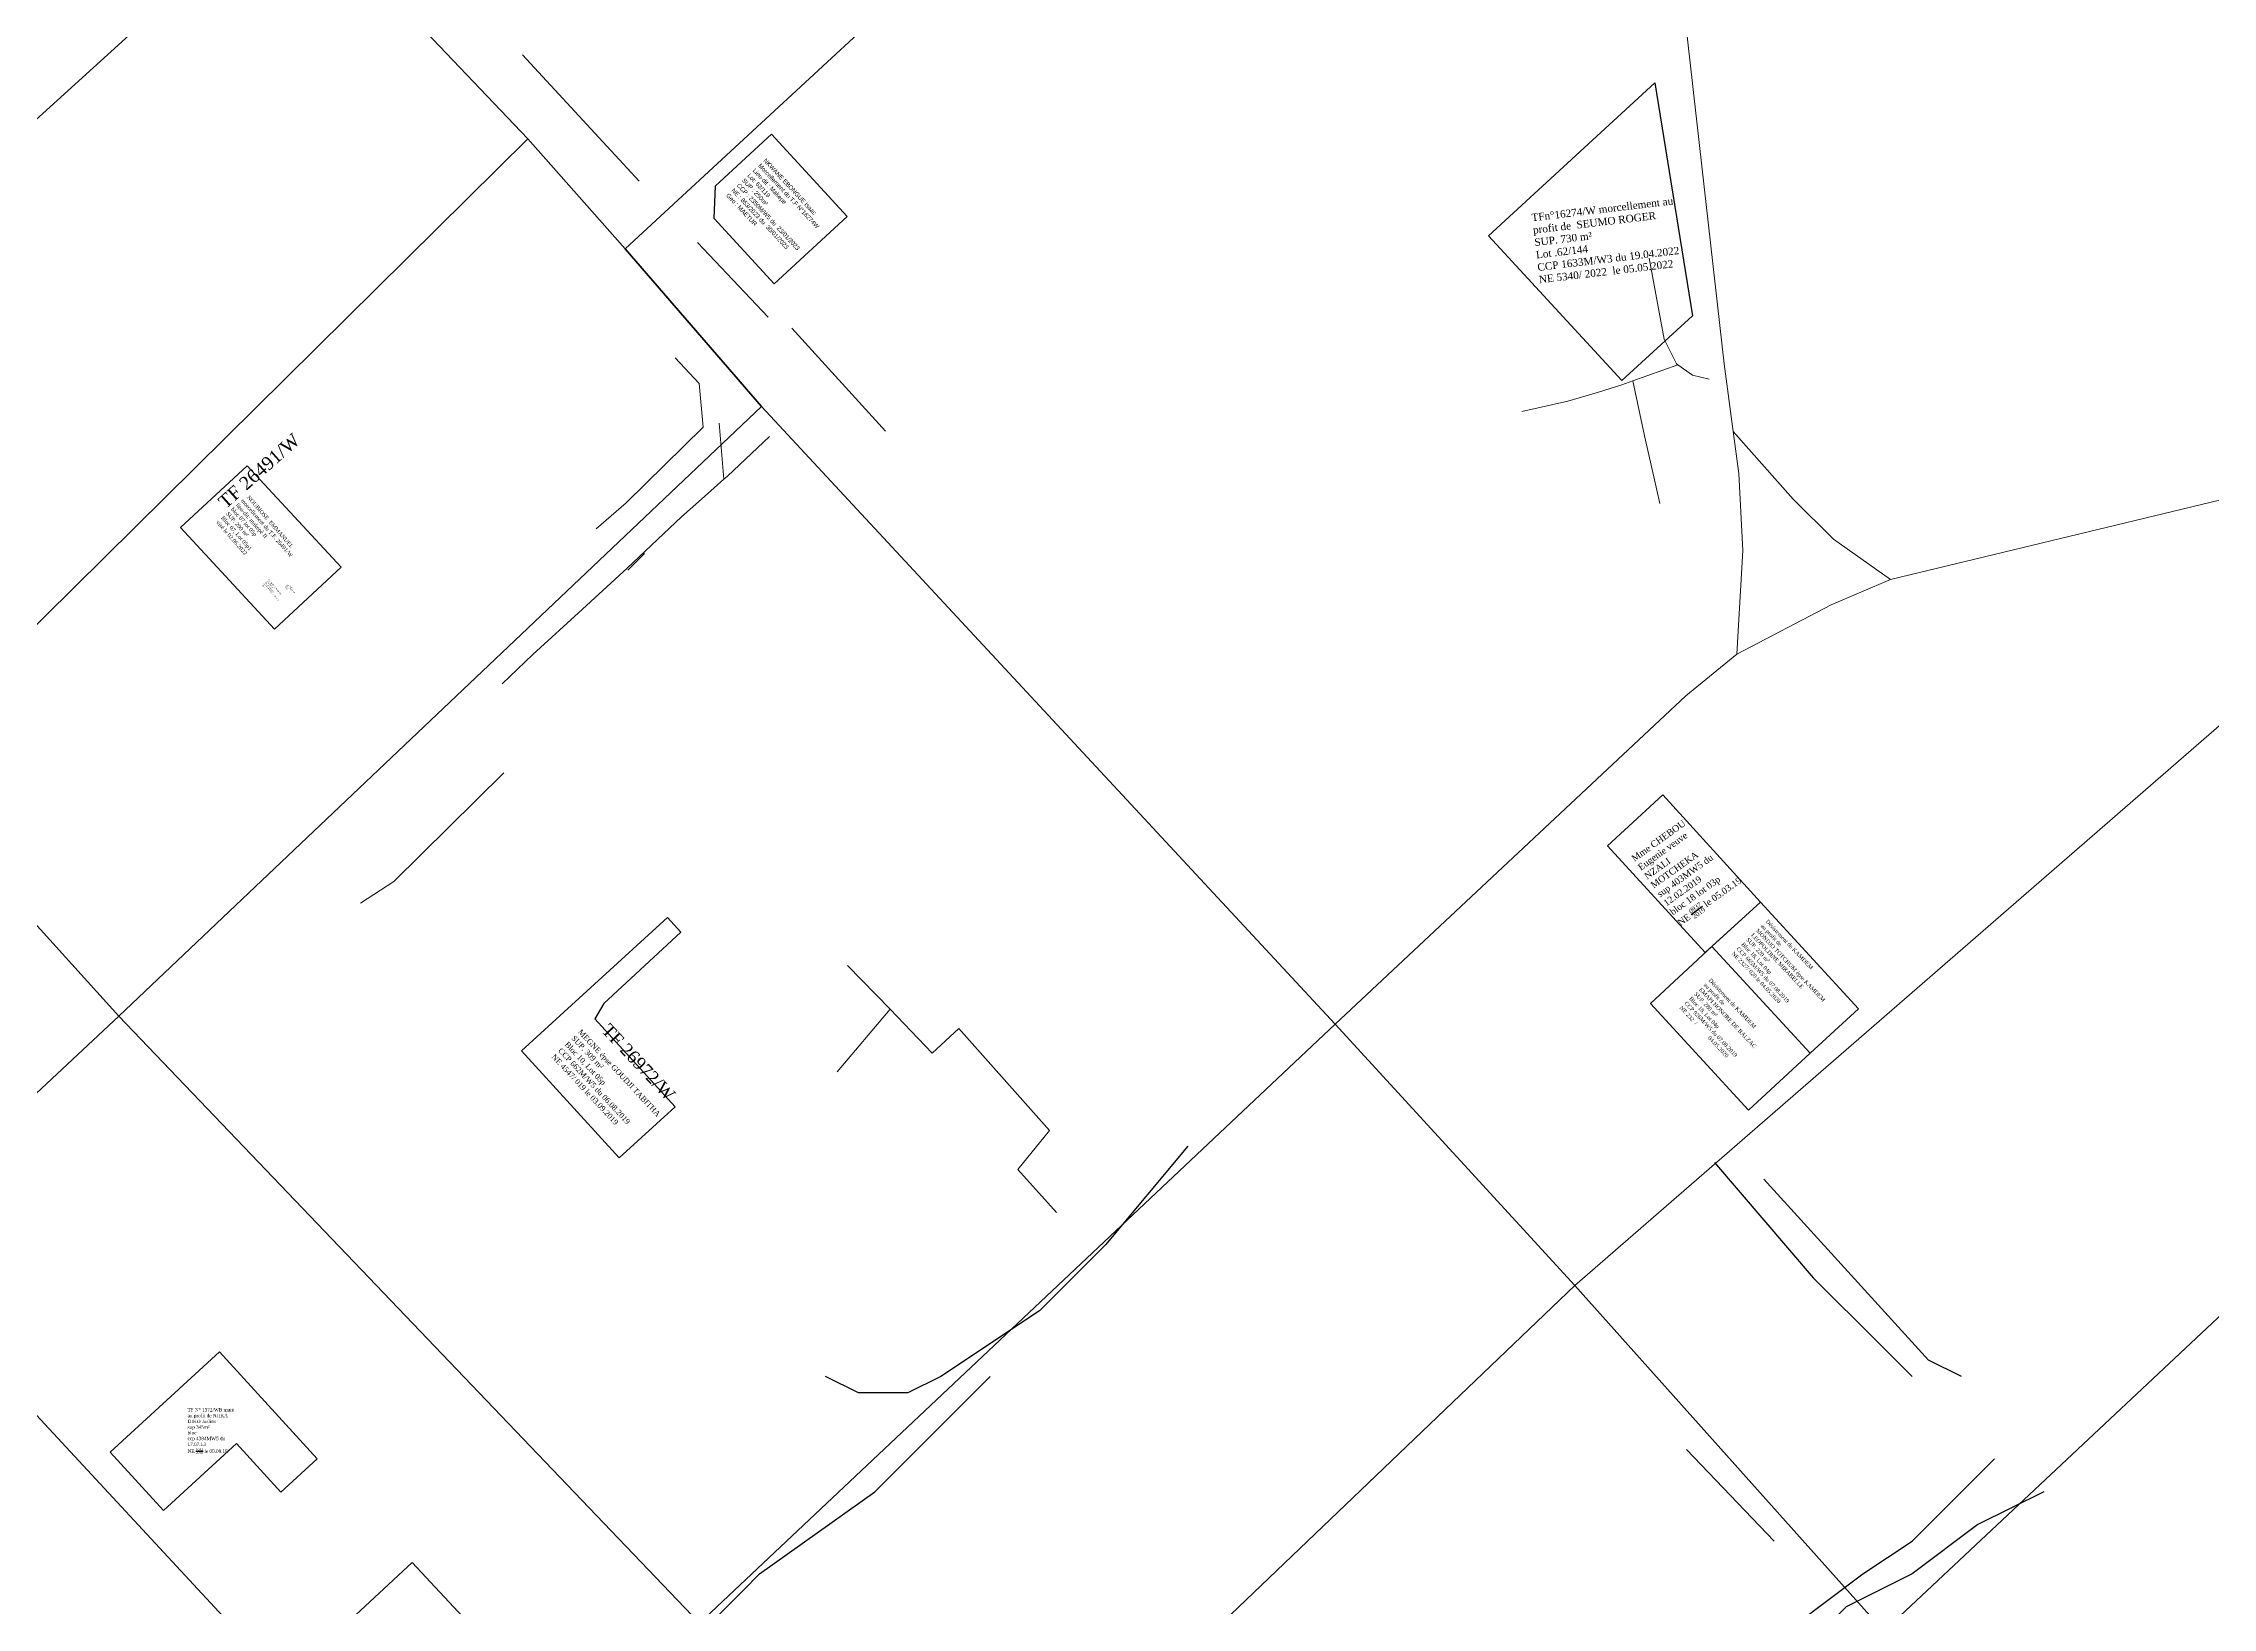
# Model space of a CAD drawing. Header units: millimetres. Extents: x 579832 to 917290, y 449831 to 1452191.
# Drawn here: x 583819.9 to 584149.2, y 450787.4 to 451025 of the extents above; entities that cross this region are included whole.
import ezdxf

# ---------------------------------------------------------------- set-up
doc = ezdxf.new("R2010")
doc.units = ezdxf.units.MM
doc.header["$LTSCALE"] = 10
for name, color, linetype, lineweight in [('drains_fossés', 120, 'Continuous', 20), ('MAJ APRES LE 13.01.2023', 222, 'Continuous', 30), ('Roads_main1', 10, 'Continuous', 100), ('Roads_others', 24, 'Continuous', 9)]:
    doc.layers.add(name, color=color, linetype=linetype, lineweight=lineweight)
doc.layers.add('end maj 26 02 2021', color=7, linetype='Continuous')
doc.styles.add('Times 1.0', font='times.ttf', dxfattribs={"width": 0.99, "height": 1})

msp = doc.modelspace()

# ---------------------------------------------------------------- linework, layer by layer
at = {"color": 7, "lineweight": -3, "flags": 128}
msp.add_lwpolyline([(584064.54, 451018.99), (584070.24, 450983.61), (584059.54, 450973.77), (584039.3, 450995.78)], close=True, dxfattribs=at)
at = {"layer": 'drains_fossés'}
for p, q in [((583910.3, 451004.05), (583892.62, 451023.25)), ((583929.93, 450983.42), (583919.18, 450994.73)), ((583947.75, 450966.11), (583933.52, 450981.76)), ((584068.03, 450976.19), (584061.21, 450973.75)), ((583922.47, 450967.31), (583923.2, 450958.82)), ((583941.95, 450884.92), (583948.43, 450878.27)), ((583948.43, 450878.27), (583940.39, 450868.77))]:
    msp.add_line(p, q, dxfattribs=at)
for points in [[(584063.67, 450992.38), (584065.97, 450980.06), (584067.82, 450976.34), (584068.03, 450976.19)], [(583915.79, 450977.23), (583919.42, 450973.34), (583920.03, 450966.71), (583908.35, 450955.22), (583903.78, 450951.24)], [(584061.21, 450973.75), (584059.51, 450973.14), (584056.01, 450972.02), (584051.31, 450970.64), (584044.34, 450969.07)], [(584061.21, 450973.75), (584062.99, 450965.4), (584064.39, 450959.17), (584065.33, 450955.08)], [(584068.03, 450976.19), (584070.26, 450974.62), (584072.82, 450974.01)], [(583930.12, 450965.29), (583923.72, 450959.28), (583923.2, 450958.82)], [(583923.2, 450958.82), (583920.22, 450956.18), (583916.74, 450953.09), (583908.5, 450945.3), (583901.09, 450938.49), (583894.2, 450932.18), (583889.51, 450927.69)], [(583889.77, 450914.17), (583873.06, 450897.68), (583867.99, 450894.39)], [(583948.43, 450878.27), (583954.81, 450871.63), (583958.86, 450875.37), (583972.64, 450859.86), (583967.84, 450853.94), (583973.71, 450847.39)]]:
    msp.add_lwpolyline(points, dxfattribs=at)
at = {"layer": 'end maj 26 02 2021', "color": 150, "lineweight": -3}
msp.add_line((584080.59, 450894.55), (584073.19, 450887.83), dxfattribs=at)
msp.add_line((584080.59, 450894.55), (584073.19, 450887.83), dxfattribs=at)
at = {"layer": 'end maj 26 02 2021', "color": 150, "lineweight": -3, "flags": 128}
for points in [[(583850.82, 450960.83), (583865.07, 450945.41), (583854.93, 450936.03), (583840.68, 450951.46)], [(583850.82, 450960.83), (583865.08, 450945.42), (583854.93, 450936.03), (583840.68, 450951.46)], [(583850.82, 450960.83), (583865.07, 450945.41), (583854.93, 450936.03), (583840.68, 450951.46)], [(583850.82, 450960.83), (583865.08, 450945.42), (583854.93, 450936.03), (583840.68, 450951.46)], [(584065.78, 450910.83), (584080.59, 450894.55), (584072.18, 450886.91), (584057.38, 450903.12)], [(584065.78, 450910.83), (584080.59, 450894.55), (584072.18, 450886.91), (584057.38, 450903.12)], [(584080.59, 450894.55), (584095.49, 450878.36), (584088.13, 450871.59), (584073.19, 450887.83)], [(584080.59, 450894.55), (584095.49, 450878.36), (584088.13, 450871.59), (584073.19, 450887.83)], [(583914.62, 450892.2), (583916.64, 450889.99), (583904.95, 450879.15), (583903.59, 450876.84), (583915.8, 450863.48), (583907.31, 450855.72), (583892.47, 450871.96)], [(583914.62, 450892.2), (583916.64, 450889.99), (583904.95, 450879.15), (583903.59, 450876.84), (583915.8, 450863.48), (583907.31, 450855.72), (583892.47, 450871.96)], [(584073.19, 450887.83), (584088.13, 450871.59), (584078.76, 450862.97), (584063.87, 450879.16)], [(584073.19, 450887.83), (584088.13, 450871.59), (584078.76, 450862.97), (584063.87, 450879.16)]]:
    msp.add_lwpolyline(points, close=True, dxfattribs=at)
at = {"layer": 'end maj 26 02 2021', "flags": 128}
for points in [[(583908.61, 450944.99), (583911.11, 450947.49)], [(583908.61, 450944.99), (583911.11, 450947.49)], [(583993.61, 450857.49), (583981.11, 450842.49), (583971.11, 450832.49), (583956.11, 450822.49)], [(583993.61, 450857.49), (583981.11, 450842.49), (583971.11, 450832.49), (583956.11, 450822.49)], [(584073.61, 450854.99), (584088.61, 450837.49), (584098.61, 450827.49)], [(584073.61, 450854.99), (584088.61, 450837.49), (584098.61, 450827.49)], [(584111.11, 450822.49), (584106.11, 450824.99), (584081.11, 450852.49)], [(584111.11, 450822.49), (584106.11, 450824.99), (584081.11, 450852.49)], [(584098.61, 450827.49), (584103.61, 450822.49)], [(584098.61, 450827.49), (584103.61, 450822.49)], [(583916.11, 450779.99), (583921.11, 450784.99), (583926.11, 450789.99), (583928.61, 450792.49), (583946.11, 450804.99), (583963.61, 450822.49)], [(583916.11, 450779.99), (583921.11, 450784.99), (583926.11, 450789.99), (583928.61, 450792.49), (583946.11, 450804.99), (583963.61, 450822.49)], [(583956.11, 450822.49), (583951.11, 450819.99), (583943.61, 450819.99), (583938.61, 450822.49)], [(583956.11, 450822.49), (583951.11, 450819.99), (583943.61, 450819.99), (583938.61, 450822.49)], [(584086.11, 450784.99), (584096.11, 450792.49), (584103.61, 450797.49), (584108.61, 450802.49), (584116.11, 450809.99)], [(584086.11, 450784.99), (584096.11, 450792.49), (584103.61, 450797.49), (584108.61, 450802.49), (584116.11, 450809.99)], [(584123.61, 450804.99), (584113.61, 450799.99), (584103.61, 450792.49), (584093.61, 450787.49), (584086.11, 450779.99)], [(584123.61, 450804.99), (584113.61, 450799.99), (584103.61, 450792.49), (584093.61, 450787.49), (584086.11, 450779.99)]]:
    msp.add_lwpolyline(points, dxfattribs=at)
at = {"layer": 'end maj 26 02 2021', "color": 3, "flags": 128}
msp.add_lwpolyline([(583846.58, 450826.22), (583861.44, 450809.99), (583855.92, 450804.93), (583849.16, 450812.3), (583838.12, 450802.16), (583830.01, 450811)], close=True, dxfattribs=at)
msp.add_lwpolyline([(583846.58, 450826.22), (583861.44, 450809.99), (583855.92, 450804.93), (583849.16, 450812.3), (583838.12, 450802.16), (583830.01, 450811)], close=True, dxfattribs=at)
at = {"layer": 'end maj 26 02 2021', "color": 150, "lineweight": -3, "flags": 128}
msp.add_lwpolyline([(584082.67, 450797.47), (584069.36, 450811.4)], dxfattribs=at)
msp.add_lwpolyline([(584082.67, 450797.47), (584069.36, 450811.4)], dxfattribs=at)
at = {"layer": 'end maj 26 02 2021', "color": 3, "lineweight": -3, "flags": 128}
msp.add_lwpolyline([(583875.86, 450794.26), (583893.39, 450775.46), (583880.42, 450763.36), (583873.03, 450764.36), (583859.43, 450778.94)], close=True, dxfattribs=at)
msp.add_lwpolyline([(583875.86, 450794.26), (583893.39, 450775.46), (583880.42, 450763.36), (583873.03, 450764.36), (583859.43, 450778.94)], close=True, dxfattribs=at)
at = {"layer": 'MAJ APRES LE 13.01.2023', "lineweight": 30, "flags": 128}
msp.add_lwpolyline([(583930.4, 451011.19), (583941.9, 450998.68), (583930.81, 450988.48), (583921.69, 450998.39), (583921.9, 451003.38)], close=True, dxfattribs=at)
at = {"layer": 'Roads_main1'}
msp.add_lwpolyline([(583440.26, 451501.72), (583595.51, 451331.65), (583619.23, 451306.99), (583709.98, 451206.86), (583812.86, 451099.28), (583849.41, 451057.57), (583857.5, 451048.64), (583877.95, 451026.76), (583893.43, 451010.5), (583908.18, 450993.77), (583928.9, 450969.82), (584016.02, 450876.01), (584052.41, 450836.3), (584099.34, 450783.79)], dxfattribs=at)
msp.add_lwpolyline([(583440.26, 451501.72), (583595.51, 451331.65), (583619.23, 451306.99), (583709.98, 451206.86), (583812.86, 451099.28), (583849.41, 451057.57), (583857.5, 451048.64), (583877.95, 451026.76), (583893.43, 451010.5), (583908.18, 450993.77), (583928.9, 450969.82), (584016.02, 450876.01), (584052.41, 450836.3), (584099.34, 450783.79)], dxfattribs=at)
at = {"layer": 'Roads_others'}
msp.add_line((583880.78, 450749.79), (583794.48, 450842.81), dxfattribs=at)
for points in [[(584364.59, 451398.45), (584372.84, 451336.21), (584377.75, 451272.39), (584383.53, 451209.14), (584443.07, 451144.78), (584451.95, 451134.52), (584459.17, 451124.59), (584416.64, 451080.84), (584338.4, 451007.81), (584303.13, 450974.17), (584271.82, 450944.45), (584240.01, 450915.85), (584199.87, 450878.18), (584099.34, 450783.79)], [(584200.21, 451260.3), (584198.05, 451256.28), (584126.43, 451196.25), (584052.26, 451127.01), (583908.18, 450993.77)], [(584058.69, 451121.58), (584075.06, 450976.3), (584076.44, 450966.02), (584077.3, 450959.67), (584077.91, 450947.98), (584076.98, 450932.24), (584069.25, 450925.91), (584016.02, 450876.01), (583919.49, 450785.04), (583894.16, 450761.81), (583880.78, 450749.79), (583839.95, 450712.74), (583793.25, 450670.4), (583751.43, 450633.43), (583712.04, 450598.61), (583665.69, 450557.99), (583628.57, 450526.55), (583622.74, 450521.47), (583586.28, 450489.76), (583574.2, 450479.33)], [(583637.18, 450845.43), (583758.49, 450958.77), (583857.5, 451048.64)], [(583637.18, 450845.43), (583758.49, 450958.77), (583857.5, 451048.64)], [(583675.85, 450801.46), (583681.78, 450807.09), (583688.24, 450813.67), (583796.98, 450915.16), (583893.43, 451010.5)], [(583715.77, 451008.31), (583758.49, 450958.77), (583796.98, 450915.16), (583831.29, 450877.25), (583919.49, 450785.04)], [(583709.77, 450763.14), (583756.19, 450806.21), (583794.48, 450842.81), (583831.29, 450877.25), (583928.9, 450969.82)], [(584100.32, 450943.57), (584091.68, 450949.7), (584085.57, 450955.75), (584076.44, 450966.02)], [(584226.19, 450966.09), (584196.79, 450961.79), (584151.76, 450955.95), (584100.32, 450943.57), (584091.32, 450939.72), (584076.98, 450932.24)], [(583834, 450629.02), (583931.68, 450720.8), (584052.41, 450836.3), (584196.79, 450961.79)]]:
    msp.add_lwpolyline(points, dxfattribs=at)

# ---------------------------------------------------------------- texts
at = {"layer": 'end maj 26 02 2021', "color": 150, "linetype": 'ByBlock', "lineweight": -3, "ltscale": 0.0014, "attachment_point": 1, "style": 'Times 1.0'}
for s, insert, char_height, width, rotation in [('{\\fTimes New Roman|b0|i0|c186|p18;\\C1;TFn°\\fTimes New Roman|b0|i0|c0|p18;16274\\fTimes New Roman|b0|i0|c186|p18;/W \\fTimes New Roman|b0|i0|c0|p18;morcellement\\fTimes New Roman|b0|i0|c186|p18; au \\fTimes New Roman|b0|i0|c0|p18;\\P\\fTimes New Roman|b0|i0|c186|p18;profit de \\fTimes New Roman|b0|i0|c0|p18; \\C256;SEUMO ROGER\\fTimes New Roman|b0|i0|c186|p18; \\PSUP. \\fTimes New Roman|b0|i0|c0|p18;73\\fTimes New Roman|b0|i0|c186|p18;0 m²\\PLot .\\fTimes New Roman|b0|i0|c0|p18;62/144\\P\\fTimes New Roman|b0|i0|c186|p18;CCP \\fTimes New Roman|b0|i0|c0|p18;1633\\fTimes New Roman|b0|i0|c186|p18;M/W3 du \\fTimes New Roman|b0|i0|c0|p18;19\\fTimes New Roman|b0|i0|c186|p18;.0\\fTimes New Roman|b0|i0|c0|p18;4\\fTimes New Roman|b0|i0|c186|p18;.202\\fTimes New Roman|b0|i0|c0|p18;2\\fTimes New Roman|b0|i0|c186|p18;\\PNE\\fTimes New Roman|b0|i0|c0|p18; 5340\\fTimes New Roman|b0|i0|c186|p18;/ \\fTimes New Roman|b0|i0|c0|p18;2\\fTimes New Roman|b0|i0|c186|p18;02\\fTimes New Roman|b0|i0|c0|p18;2 \\fTimes New Roman|b0|i0|c186|p18; le \\fTimes New Roman|b0|i0|c0|p18;05.05.2022}', (584045.75, 450999.09), 1.1375, 43.0852, 6.8212), ('{\\C1;TF 26491/W}', (583846.2, 450955.7), 2, 58.7675, 41.6759), ('{\\C1;TF 26491/W}', (583846.2, 450955.7), 2, 58.7675, 41.6759), ('{\\fTimes New Roman|b0|i0|c186|p18;\\C7; NOUBIOSE \\fTimes New Roman|b0|i0|c0|p18; \\fTimes New Roman|b0|i0|c186|p18;EMMANUEL \\fTimes New Roman|b0|i0|c0|p18;\\P\\C1;morcellement du T.F. 26491/W\\P\\C7;lieu-dit: maképè II\\P\\C256;bloc 07 lot 05p\\fTimes New Roman|b0|i0|c186|p18; \\PSUP. 290 m²\\PBloc 07, Lot 05p1\\P\\fTimes New Roman|b0|i0|c0|p18;\\C1;visé le 02.06.2022}', (583851.01, 450956.56), 0.6, 23.99, 311.0957), ('{\\fTimes New Roman|b0|i0|c186|p18;\\C256; \\P\\fTimes New Roman|b0|i0|c0|p18;NOUBIOSE EMMANUEL\\P\\fTimes New Roman|b0|i0|c186|p18;SUP. \\fTimes New Roman|b0|i0|c0|p18;290 \\fTimes New Roman|b0|i0|c186|p18;m²\\PBloc 0\\fTimes New Roman|b0|i0|c0|p18;7\\fTimes New Roman|b0|i0|c186|p18;, Lot\\fTimes New Roman|b0|i0|c0|p18; 05p1\\P\\fTimes New Roman|b0|i0|c186|p18;CCP \\fTimes New Roman|b0|i0|c0|p18;217\\fTimes New Roman|b0|i0|c186|p18;M/W\\fTimes New Roman|b0|i0|c0|p18;5\\fTimes New Roman|b0|i0|c186|p18; du \\fTimes New Roman|b0|i0|c0|p18;19\\fTimes New Roman|b0|i0|c186|p18;.0\\fTimes New Roman|b0|i0|c0|p18;9\\fTimes New Roman|b0|i0|c186|p18;.2018\\PNE 3\\fTimes New Roman|b0|i0|c0|p18;561\\fTimes New Roman|b0|i0|c186|p18;/ 018 le 12.10.2018}', (583854.34, 450943.81), 0.18265, 8.5289, 310.1781), ('{\\fTimes New Roman|b0|i0|c186|p18;\\C256; \\P\\fTimes New Roman|b0|i0|c0|p18;NOUBIOSE EMMANUEL\\P\\fTimes New Roman|b0|i0|c186|p18;SUP. \\fTimes New Roman|b0|i0|c0|p18;290 \\fTimes New Roman|b0|i0|c186|p18;m²\\PBloc 0\\fTimes New Roman|b0|i0|c0|p18;7\\fTimes New Roman|b0|i0|c186|p18;, Lot\\fTimes New Roman|b0|i0|c0|p18; 05p1\\P\\fTimes New Roman|b0|i0|c186|p18;CCP \\fTimes New Roman|b0|i0|c0|p18;217\\fTimes New Roman|b0|i0|c186|p18;M/W\\fTimes New Roman|b0|i0|c0|p18;5\\fTimes New Roman|b0|i0|c186|p18; du \\fTimes New Roman|b0|i0|c0|p18;19\\fTimes New Roman|b0|i0|c186|p18;.0\\fTimes New Roman|b0|i0|c0|p18;9\\fTimes New Roman|b0|i0|c186|p18;.2018\\PNE 3\\fTimes New Roman|b0|i0|c0|p18;561\\fTimes New Roman|b0|i0|c186|p18;/ 018 le 12.10.2018}', (583854.34, 450943.81), 0.18265, 8.5289, 310.1781), ('{\\fTimes New Roman|b0|i0|c186|p18;\\C1;Désistement de NOUBIOSE \\PEMMANUEL au profit de\\C256;\\PKENDALL TRYOHENE NOUBIOSE SIEWE,\\PKELSEY BETHANIE NOUBIOSE KUIMI et\\PNOUBIOSE KELYAN EMMANUEL \\PSUP. 290 m²\\PBloc 07, Lot 05p1\\PCCP 114M/W5 du 30.10.2020\\PNE 8052/ 020 le 06.11.2020}', (583857.13, 450942.93), 0.06, 2.399, 311.0957), ('\\A1;Mme CHEBOU Eugenie veuve NZALI MOTCHEKA \\Psup 403MW5 du 12.02.2019\\Pbloc 18 lot 03p\\PNE {\\H0.7x;\\S0937/2019;} le 05.03.19', (584060.87, 450901.47), 1, 12.2415, 35.6226), ('\\A1;Mme CHEBOU Eugenie veuve NZALI MOTCHEKA \\Psup 403MW5 du 12.02.2019\\Pbloc 18 lot 03p\\PNE {\\H0.7x;\\S0937/2019;} le 05.03.19', (584060.87, 450901.47), 1, 12.2415, 35.6226), ('{\\C1;Désistement de KAMDEM \\Pau profit de\\P\\C256;MONDJO TOTCHUM épse KAMDEM\\PLEOPOLDINE MIRABELLE \\PSUP. 220 m²\\PBloc 18, Lot 04p\\PCCP 665M/W5 du 07.08.2019\\PNE 2327/ 020 le 04.05.2020}', (584081.75, 450891.98), 0.6076, 28.4609, 313.3201), ('{\\C1;Désistement de KAMDEM \\Pau profit de\\P\\C256;MONDJO TOTCHUM épse KAMDEM\\PLEOPOLDINE MIRABELLE \\PSUP. 220 m²\\PBloc 18, Lot 04p\\PCCP 665M/W5 du 07.08.2019\\PNE 2327/ 020 le 04.05.2020}', (584081.75, 450891.98), 0.6076, 28.4609, 313.3201), ('{\\fTimes New Roman|b0|i0|c186|p18;\\C1;Désistement de KAMDEM \\Pau profit de\\P\\fTimes New Roman|b0|i0|c0|p18;\\C256;EMAPI HONORE DE BALZAC\\fTimes New Roman|b0|i0|c186|p18;\\PSUP. 2\\fTimes New Roman|b0|i0|c0|p18;8\\fTimes New Roman|b0|i0|c186|p18;0 m²\\PBloc 18, Lot 04p\\PCCP \\fTimes New Roman|b0|i0|c0|p18;926\\fTimes New Roman|b0|i0|c186|p18;M/W5 du 07.08.2019\\PNE 232\\fTimes New Roman|b0|i0|c0|p18;8\\fTimes New Roman|b0|i0|c186|p18;/ 020 le 04.05.2020}', (584073.1, 450883.03), 0.6076, 28.4609, 313.3201), ('{\\fTimes New Roman|b0|i0|c186|p18;\\C1;Désistement de KAMDEM \\Pau profit de\\P\\fTimes New Roman|b0|i0|c0|p18;\\C256;EMAPI HONORE DE BALZAC\\fTimes New Roman|b0|i0|c186|p18;\\PSUP. 2\\fTimes New Roman|b0|i0|c0|p18;8\\fTimes New Roman|b0|i0|c186|p18;0 m²\\PBloc 18, Lot 04p\\PCCP \\fTimes New Roman|b0|i0|c0|p18;926\\fTimes New Roman|b0|i0|c186|p18;M/W5 du 07.08.2019\\PNE 232\\fTimes New Roman|b0|i0|c0|p18;8\\fTimes New Roman|b0|i0|c186|p18;/ 020 le 04.05.2020}', (584073.1, 450883.03), 0.6076, 28.4609, 313.3201), ('{\\C256;MEGNE épse GOUDJI TABITHA\\PSUP. 309 m²\\PBloc 10, Lot 05p\\PCCP 662M/W5 du 06.08.2019\\PNE 4547/ 019 le 03.09.2019}', (583901.58, 450875.33), 0.829, 40.9339, 313.1346), ('{\\C256;MEGNE épse GOUDJI TABITHA\\PSUP. 309 m²\\PBloc 10, Lot 05p\\PCCP 662M/W5 du 06.08.2019\\PNE 4547/ 019 le 03.09.2019}', (583901.58, 450875.33), 0.829, 40.9339, 313.1346), ('{\\C1;TF 26972/W}', (583905.89, 450876.27), 1.9175, 94.6839, 313.1346), ('{\\C1;TF 26972/W}', (583905.89, 450876.27), 1.9175, 94.6839, 313.1346)]:
    msp.add_mtext(s, dxfattribs=dict(at, insert=insert, char_height=char_height, width=width, rotation=rotation))
at = {"layer": 'end maj 26 02 2021', "color": 1, "linetype": 'ByBlock', "lineweight": -3, "ltscale": 0.0014, "insert": (583841.75, 450817.69), "char_height": 0.5226, "width": 7.6151, "attachment_point": 1, "style": 'Times 1.0'}
msp.add_mtext('\\A1;TF N° 1372/WB {\\fTimes New Roman|b0|i0|c186|p18;muté au profit de NJIKA DIKO Jusline\\Psup 345m²\\Pbloc 11 lot 06p\\Pccp 4384MW5 du 17.07.13\\PNE \\H0.7x;\\S1642/2018;\\H1.429x; le 09.08.18}', dxfattribs=at)
msp.add_mtext('\\A1;TF N° 1372/WB {\\fTimes New Roman|b0|i0|c186|p18;muté au profit de NJIKA DIKO Jusline\\Psup 345m²\\Pbloc 11 lot 06p\\Pccp 4384MW5 du 17.07.13\\PNE \\H0.7x;\\S1642/2018;\\H1.429x; le 09.08.18}', dxfattribs=at)
at = {"layer": 'MAJ APRES LE 13.01.2023', "lineweight": 30, "insert": (583929.61, 451007.59), "char_height": 0.6634, "width": 15.0587, "attachment_point": 1, "rotation": 313.0565}
msp.add_mtext('{\\C7;NKWANE EBONGUE Isaac}\\P{\\C1;Morcellement du T.F N°16274W     \\P\\C7;Lieu-dit : Makepe\\PLot: 62/119\\PSUP : 250m²\\PCCP : 2350M/W5 du  23/01/2023\\PNE : 853/2023 du  30/01/2023}\\P{\\C1;Geo : MAETUR}', dxfattribs=at)

doc.saveas('drawing.dxf')
